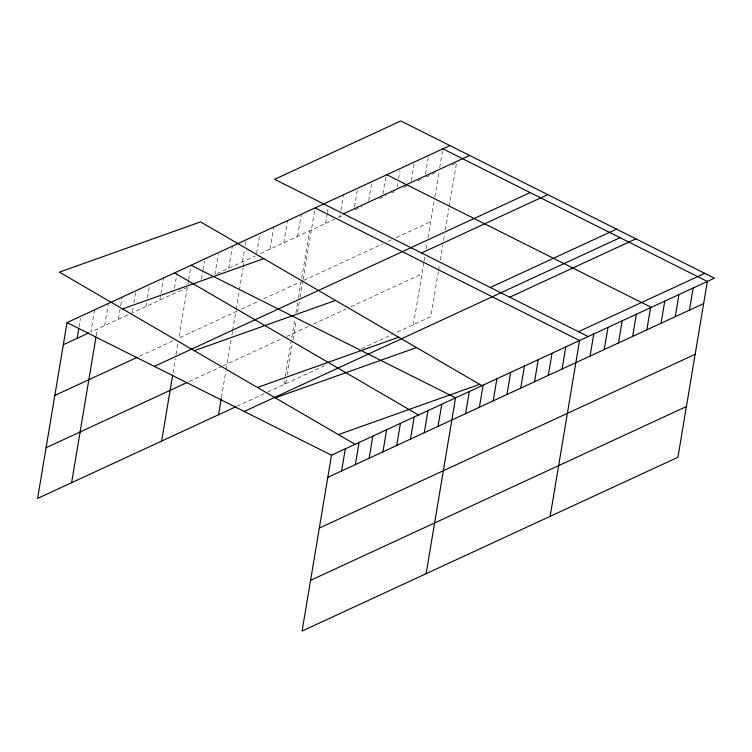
<?xml version="1.0" encoding="UTF-8"?>
<svg xmlns="http://www.w3.org/2000/svg" width="752" height="752" viewBox="0 0 752 752"><rect width="100%" height="100%" fill="white"/><g stroke="black" fill="none" stroke-linecap="round" stroke-linejoin="round"><path stroke-width="0.56" stroke-dasharray="3.76 2.82" d="M78.951 327.299L80.436 318.444M94.583 309.862L90.879 331.98L129.269 314.233M96.171 335.937L97.328 329M104.66 325.607L108.363 303.488M118.44 319.233L120.48 307.07M120.668 305.97L122.144 297.125M132.408 311.76L133.151 307.333M133.894 302.915L135.745 291.851M146.01 306.496L146.743 302.069M147.486 297.642L149.704 284.378M159.791 300.123L160.712 294.596M160.9 293.487L163.485 278.005M174.492 288.223L177.087 272.741M173.026 372.936L175.395 358.789M176.128 354.427L177.951 343.542M187.351 287.377L178.863 338.099L237.162 311.14M187.906 284.059L188.461 280.74M188.639 279.631L190.679 267.468M201.498 278.795L202.796 271.049M202.984 269.949L204.459 261.104M214.912 274.63L218.428 253.621M228.693 268.257L232.396 246.148M242.473 261.884L244.503 249.72M245.246 245.302L246.177 239.775M221.436 397.432L225.891 370.849M226.079 369.693L231.108 339.65M231.879 335.025L232.462 331.557M232.659 330.401L235.949 310.755M236.137 309.598L239.23 291.109M239.427 289.952L243.103 267.994M243.291 266.838L244.259 261.057M256.62 253.302L259.957 233.402M270.034 249.147L273.737 227.029M283.814 242.774L287.518 220.656M297.595 236.401L301.298 214.282M283.908 384.545L285.064 377.607M285.262 376.451L294.737 319.826M295.893 312.888L298.215 299.023M298.412 297.867L301.505 279.377M301.702 278.221L309.627 230.836M285.657 383.736L286.409 379.224M287.161 374.712L292.255 344.284M293.007 339.772L296.147 321.038M297.604 312.324L299.606 300.349M300.151 297.078L302.887 280.75M303.075 279.622L315.079 207.909M325.578 223.466L327.242 213.512M327.421 212.402L327.975 209.084M339.772 216.896L340.139 214.687M340.882 210.259L343.476 194.777M354.53 207.016L357.67 188.216M368.724 200.446L371.873 181.655M382.918 193.884L386.067 175.084M397.122 187.323L397.864 182.896M398.598 178.478L399.895 170.732M411.316 180.753L414.098 164.171M425.519 174.191L428.292 157.6M413.44 324.648L423.931 261.95M424.109 260.859L424.842 256.507M426.121 248.884L427.211 242.351M427.944 237.999L434.637 197.992M434.825 196.864L439.159 170.939M439.713 167.621L442.496 151.039M438.378 271.528L430.84 316.601L395.702 332.845M438.576 270.372L439.544 264.591M440.315 259.976L442.834 244.945M443.605 240.33L444.573 234.549M445.344 229.924L449.019 207.966M449.207 206.809L456.37 164.049M130.331 313.734L186.769 287.649M217.027 273.653L255.191 256.009M260.493 253.556L334.706 219.246M338.372 217.544L343.702 215.081M354.982 209.864L362.088 206.584M379.328 198.613L386.425 195.323M391.491 192.982L394.537 191.572M403.664 187.351L406.71 185.951M417.868 180.79L420.904 179.38M425.98 177.04L437.128 171.879M452.3 164.867L455.496 163.391M139.637 356.232L173.562 340.553M241.401 309.175L258.368 301.336M263.661 298.882L299.71 282.226M303.902 280.28L383.003 243.704M388.079 241.364L392.13 239.484M396.191 237.604L430.67 221.661M189.194 381.537L222.056 366.337M223.118 365.848L282.479 338.4M286.719 336.445L308.339 326.443M313.415 324.103L345.864 309.091M350.94 306.75L421.928 273.925M236.889 406.277L266.575 392.553M267.637 392.065L327.233 364.504M361.627 348.599L392.14 334.499"/><path stroke-width="1.13" d="M449.912 145.568L67.022 322.608L37.6 498.426L235.827 406.766M77.099 338.353L78.772 328.398M71.609 482.709L95.974 337.093M161.624 441.086L172.669 375.116M218.541 414.766L221.248 398.588M588.177 336.548L274.593 179.314L400.816 120.95L714.4 278.184L331.51 455.223L302.088 631.05L677.928 457.263L707.35 281.445L442.862 148.83M341.596 470.968L345.29 448.85M355.376 464.595L359.071 442.477M369.157 458.222L372.86 436.113M382.937 451.849L386.641 429.74M396.718 445.485L400.421 423.367M410.498 439.112L414.202 416.993M424.278 432.738L427.982 410.62M438.059 426.365L441.762 404.247M426.121 573.701L455.543 397.874L191.046 265.259M465.62 413.619L469.323 391.501M479.4 407.246L483.104 385.137M493.18 400.872L496.884 378.764M506.961 394.509L510.664 372.39M520.741 388.135L524.445 366.017M534.522 381.762L538.225 359.644M548.302 375.389L552.006 353.271M562.082 369.016L565.786 346.898M550.144 516.351L579.566 340.524L315.079 207.909M590.066 356.081L593.77 333.963M604.26 349.511L607.964 327.402M618.464 342.95L622.167 320.831M632.658 336.379L636.361 314.27M646.861 329.818L650.555 307.7M661.055 323.257L664.759 301.138M675.258 316.686L678.953 294.568M689.452 310.125L693.156 288.007M343.382 213.812L469.615 155.448M63.318 344.726L88.764 332.957M54.83 395.449L137.522 357.219M154.301 366.374L530.141 192.587M421.534 252.992L547.757 194.627M46.088 447.703L187.079 382.514M490.323 287.49L616.546 229.125M244.231 411.466L620.071 237.679M509.696 297.2L635.919 238.835M578.485 331.688L704.718 273.324M327.816 477.341L703.656 303.554M319.327 528.064L695.168 354.277M310.576 580.328L686.416 406.541M122.557 308.922L263.783 258.66M194.307 350.695L335.533 300.433M257.475 387.477L398.701 337.216M275.26 397.836L416.486 347.574M338.428 434.609L479.654 384.347M386.791 174.746L651.288 307.371M67.022 322.608L331.51 455.223M481.929 385.673L200.615 221.878L59.389 272.139L355.094 444.319M174.492 272.91L418.516 415.001"/></g></svg>
